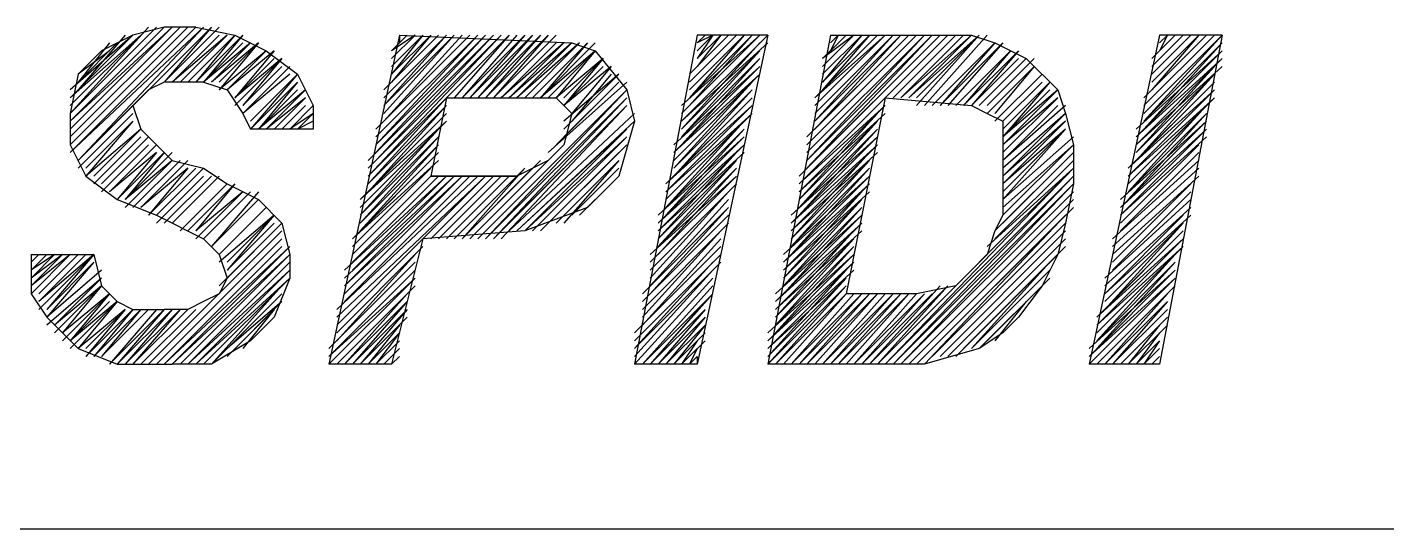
# Model space of a CAD drawing. Extents: x -1005 to 594, y -998 to 420.
# Drawn here: x 427.45 to 444.8, y 7.5 to 13.9 of the extents above; entities that cross this region are included whole.
import ezdxf

# ---------------------------------------------------------------- set-up
doc = ezdxf.new("R2010")
doc.units = 0

msp = doc.modelspace()

# ---------------------------------------------------------------- linework, layer by layer
at = {"layer": 'GT_1', "flags": 128}
for points in [[(429.6, 13.9), (428, 12.3)], [(429.7, 13.9), (428, 12.3)], [(429.6, 13.9), (428, 12.3)], [(429.5, 13.9), (428, 12.4)], [(429.4, 13.9), (428, 12.5)], [(429.6, 13.9), (428, 12.3)], [(429.5, 13.9), (428, 12.4)], [(429.5, 13.9), (428, 12.4)], [(429.3, 13.9), (428, 12.6)], [(429.3, 13.9), (428, 12.7)], [(429.2, 13.9), (428, 12.7)], [(429.1, 13.9), (428, 12.8)], [(429.4, 13.9), (428, 12.5)], [(429.3, 13.9), (428, 12.6)], [(429.2, 13.9), (428, 12.7)], [(429.1, 13.9), (428, 12.8)], [(429, 13.9), (428, 12.8)], [(429.8, 13.9), (428.1, 12.2)], [(429.7, 13.9), (428.1, 12.2)], [(429.8, 13.9), (428.1, 12.2)], [(429.2, 13.9), (428.8, 13.8)], [(429.8, 13.9), (429.1, 13.2)], [(429.8, 13.9), (429.2, 13.2)], [(429.9, 13.9), (429.2, 13.2)], [(429.6, 13.9), (429.2, 13.9)], [(429.6, 13.9), (430.1, 13.8)], [(428.8, 13.8), (428, 13)], [(428.8, 13.8), (428, 13.1)], [(428.9, 13.8), (428, 12.9)], [(428.9, 13.8), (428, 13)], [(428.7, 13.8), (428.1, 13.1)], [(428.8, 13.8), (428.4, 13.6)], [(430, 13.8), (429.3, 13.2)], [(429.9, 13.8), (429.3, 13.2)], [(429.9, 13.8), (429.3, 13.2)], [(430, 13.8), (429.4, 13.2)], [(430, 13.8), (429.4, 13.2)], [(430.1, 13.8), (429.5, 13.2)], [(430.1, 13.8), (429.5, 13.2)], [(430.2, 13.8), (429.6, 13.2)], [(430.2, 13.8), (429.6, 13.2)], [(430.1, 13.8), (429.6, 13.2)], [(430.2, 13.8), (429.7, 13.2)], [(430.1, 13.8), (430.5, 13.6)], [(432.2, 13.8), (431.3, 9.6)], [(433.6, 13.8), (431.8, 12)], [(433.5, 13.8), (431.8, 12.1)], [(433.4, 13.8), (431.8, 12.2)], [(433.5, 13.8), (431.8, 12)], [(433.5, 13.8), (431.8, 12.1)], [(433.3, 13.8), (431.9, 12.3)], [(433.3, 13.8), (431.9, 12.4)], [(433.2, 13.8), (431.9, 12.5)], [(433.1, 13.8), (431.9, 12.6)], [(433.4, 13.8), (431.9, 12.2)], [(433.3, 13.8), (431.9, 12.3)], [(433.2, 13.8), (431.9, 12.4)], [(433.2, 13.8), (431.9, 12.5)], [(433.1, 13.8), (431.9, 12.6)], [(433, 13.8), (432, 12.7)], [(432.9, 13.8), (432, 12.8)], [(432.9, 13.8), (432, 12.9)], [(432.8, 13.8), (432, 13)], [(433, 13.8), (432, 12.7)], [(432.9, 13.8), (432, 12.8)], [(432.8, 13.8), (432, 12.9)], [(432.8, 13.8), (432, 13)], [(432.7, 13.8), (432, 13.1)], [(432.7, 13.8), (432, 13.1)], [(432.6, 13.8), (432.1, 13.2)], [(432.6, 13.8), (432.1, 13.3)], [(432.5, 13.8), (432.1, 13.4)], [(432.4, 13.8), (432.1, 13.5)], [(432.3, 13.8), (432.1, 13.6)], [(432.6, 13.8), (432.1, 13.2)], [(432.5, 13.8), (432.1, 13.3)], [(432.5, 13.8), (432.1, 13.4)], [(432.4, 13.8), (432.1, 13.6)], [(432.2, 13.8), (432.2, 13.8)], [(432.2, 13.8), (432.2, 13.7)], [(432.3, 13.8), (432.2, 13.7)], [(432.2, 13.8), (434.4, 13.7)], [(433.6, 13.8), (432.9, 13)], [(433.6, 13.8), (432.9, 13)], [(433.7, 13.8), (433, 13)], [(433.8, 13.8), (433, 13)], [(433.7, 13.8), (433, 13)], [(433.9, 13.8), (433.1, 13)], [(433.8, 13.8), (433.1, 13)], [(433.9, 13.8), (433.1, 13)], [(434, 13.8), (433.2, 13)], [(433.9, 13.8), (433.2, 13)], [(434, 13.8), (433.3, 13)], [(434.1, 13.8), (433.3, 13)], [(434, 13.8), (433.3, 13)], [(434.2, 13.8), (433.4, 13)], [(434.1, 13.8), (433.4, 13)], [(434.2, 13.8), (433.4, 13)], [(436, 13.8), (435.2, 9.6)], [(436.9, 13.8), (435.8, 12.7)], [(436.8, 13.8), (435.8, 12.8)], [(436.8, 13.8), (435.8, 12.8)], [(436.8, 13.8), (435.8, 12.9)], [(436.7, 13.8), (435.9, 12.9)], [(436.6, 13.8), (435.9, 13)], [(436.6, 13.8), (435.9, 13.1)], [(436.5, 13.8), (435.9, 13.2)], [(436.4, 13.8), (435.9, 13.3)], [(436.7, 13.8), (435.9, 13)], [(436.6, 13.8), (435.9, 13.1)], [(436.5, 13.8), (435.9, 13.2)], [(436.4, 13.8), (435.9, 13.3)], [(436.3, 13.8), (436, 13.4)], [(436.2, 13.8), (436, 13.5)], [(436.2, 13.8), (436, 13.7)], [(436.1, 13.8), (436, 13.8)], [(436.4, 13.8), (436, 13.4)], [(436.3, 13.8), (436, 13.5)], [(436.2, 13.8), (436, 13.6)], [(436.1, 13.8), (436, 13.7)], [(436, 13.8), (436, 13.8)], [(436.9, 13.8), (436, 9.6)], [(436.9, 13.8), (436, 13.8)], [(437.7, 13.8), (436.9, 9.6)], [(439.2, 13.8), (437.3, 11.9)], [(439.1, 13.8), (437.3, 12)], [(439.1, 13.8), (437.3, 12)], [(439, 13.8), (437.4, 12.1)], [(438.9, 13.8), (437.4, 12.2)], [(438.9, 13.8), (437.4, 12.3)], [(439.1, 13.8), (437.4, 12.1)], [(439, 13.8), (437.4, 12.2)], [(438.9, 13.8), (437.4, 12.3)], [(438.8, 13.8), (437.4, 12.4)], [(438.8, 13.8), (437.4, 12.4)], [(438.7, 13.8), (437.4, 12.5)], [(438.7, 13.8), (437.4, 12.5)], [(438.6, 13.8), (437.5, 12.6)], [(438.5, 13.8), (437.5, 12.7)], [(438.5, 13.8), (437.5, 12.8)], [(438.4, 13.8), (437.5, 12.9)], [(438.3, 13.8), (437.5, 13)], [(438.7, 13.8), (437.5, 12.6)], [(438.6, 13.8), (437.5, 12.7)], [(438.5, 13.8), (437.5, 12.8)], [(438.4, 13.8), (437.5, 12.9)], [(438.4, 13.8), (437.5, 13)], [(438.2, 13.8), (437.6, 13.1)], [(438.1, 13.8), (437.6, 13.2)], [(438.1, 13.8), (437.6, 13.3)], [(438, 13.8), (437.6, 13.4)], [(437.9, 13.8), (437.6, 13.5)], [(438.3, 13.8), (437.6, 13.1)], [(438.2, 13.8), (437.6, 13.2)], [(438.1, 13.8), (437.6, 13.3)], [(438, 13.8), (437.6, 13.4)], [(438, 13.8), (437.6, 13.5)], [(437.8, 13.8), (437.7, 13.6)], [(437.8, 13.8), (437.7, 13.7)], [(437.9, 13.8), (437.7, 13.6)], [(437.8, 13.8), (437.7, 13.7)], [(437.7, 13.8), (437.7, 13.8)], [(437.7, 13.8), (439.5, 13.8)], [(439.2, 13.8), (438.4, 13)], [(439.2, 13.8), (438.4, 13)], [(439.3, 13.8), (438.5, 13)], [(439.3, 13.8), (438.5, 13)], [(439.4, 13.8), (438.6, 13)], [(439.5, 13.8), (438.6, 13)], [(439.4, 13.8), (438.6, 13)], [(439.6, 13.8), (438.7, 13)], [(439.5, 13.8), (438.7, 13)], [(439.5, 13.8), (438.7, 13)], [(439.6, 13.8), (438.8, 12.9)], [(439.6, 13.8), (438.8, 13)], [(439.7, 13.8), (438.9, 12.9)], [(439.7, 13.8), (438.9, 12.9)], [(439.5, 13.8), (439.8, 13.7)], [(441.9, 13.8), (441, 9.6)], [(442.7, 13.8), (441.7, 12.8)], [(442.6, 13.8), (441.7, 12.9)], [(442.5, 13.8), (441.7, 13)], [(442.7, 13.8), (441.7, 12.7)], [(442.7, 13.8), (441.7, 12.8)], [(442.6, 13.8), (441.7, 12.9)], [(442.5, 13.8), (441.7, 13)], [(442.5, 13.8), (441.8, 13.1)], [(442.4, 13.8), (441.8, 13.2)], [(442.3, 13.8), (441.8, 13.3)], [(442.4, 13.8), (441.8, 13.1)], [(442.4, 13.8), (441.8, 13.2)], [(442.2, 13.8), (441.8, 13.4)], [(442.1, 13.8), (441.8, 13.5)], [(442.3, 13.8), (441.8, 13.3)], [(442.2, 13.8), (441.8, 13.4)], [(442.1, 13.8), (441.8, 13.5)], [(442.1, 13.8), (441.9, 13.6)], [(442, 13.8), (441.9, 13.7)], [(441.9, 13.8), (441.9, 13.8)], [(442, 13.8), (441.9, 13.6)], [(442, 13.8), (441.9, 13.7)], [(442.7, 13.8), (441.9, 9.6)], [(442.7, 13.8), (441.9, 13.8)], [(428.5, 13.7), (428.1, 13.2)], [(428.6, 13.7), (428.1, 13.2)], [(428.5, 13.6), (428.1, 13.3)], [(428.4, 13.6), (428.1, 13.3)], [(430.3, 13.7), (429.7, 13.2)], [(430.2, 13.7), (429.7, 13.2)], [(430.3, 13.7), (429.8, 13.2)], [(430.4, 13.7), (429.8, 13.2)], [(430.3, 13.7), (429.8, 13.2)], [(430.4, 13.7), (429.9, 13.1)], [(430.4, 13.7), (429.9, 13.2)], [(430.4, 13.7), (429.9, 13.1)], [(430.5, 13.6), (429.9, 13.1)], [(430.5, 13.6), (430, 13.1)], [(430.5, 13.6), (430, 13.1)], [(430.6, 13.6), (430, 13.1)], [(430.5, 13.6), (430, 13.1)], [(430.6, 13.6), (430.1, 13)], [(430.5, 13.6), (430.9, 13.3)], [(434.3, 13.7), (433.5, 13)], [(434.2, 13.7), (433.5, 13)], [(434.4, 13.7), (433.6, 13)], [(434.3, 13.7), (433.6, 13)], [(434.4, 13.7), (433.7, 13)], [(434.5, 13.7), (433.7, 13)], [(434.4, 13.7), (433.7, 13)], [(434.5, 13.7), (433.8, 13)], [(434.5, 13.7), (433.8, 13)], [(434.5, 13.7), (433.8, 13)], [(434.6, 13.7), (433.9, 13)], [(434.6, 13.7), (433.9, 13)], [(434.7, 13.7), (434, 13)], [(434.6, 13.7), (434, 13)], [(434.7, 13.6), (434, 13)], [(434.7, 13.6), (434.1, 13)], [(434.7, 13.6), (434.1, 13)], [(434.7, 13.6), (434.2, 13)], [(434.4, 13.7), (434.7, 13.6)], [(434.7, 13.6), (435.1, 13.1)], [(436.8, 13.7), (435.8, 12.6)], [(436.9, 13.7), (435.8, 12.7)], [(436.8, 13.6), (435.8, 12.5)], [(436.8, 13.6), (435.8, 12.6)], [(439.8, 13.7), (439, 12.9)], [(439.8, 13.7), (439, 12.9)], [(439.8, 13.7), (439, 12.9)], [(439.9, 13.7), (439.1, 12.9)], [(439.8, 13.7), (439.1, 12.9)], [(439.9, 13.7), (439.1, 12.9)], [(439.9, 13.7), (439.2, 12.9)], [(439.9, 13.7), (439.2, 12.9)], [(440, 13.6), (439.3, 12.9)], [(440, 13.6), (439.3, 12.9)], [(440, 13.6), (439.3, 12.9)], [(440, 13.6), (439.4, 12.9)], [(440.1, 13.6), (439.4, 12.9)], [(440.1, 13.6), (439.5, 12.9)], [(440.1, 13.6), (439.5, 12.9)], [(439.8, 13.7), (440.2, 13.5)], [(442.7, 13.6), (441.6, 12.6)], [(442.7, 13.6), (441.6, 12.5)], [(442.7, 13.7), (441.7, 12.7)], [(442.7, 13.7), (441.7, 12.6)], [(430.7, 13.5), (430.1, 12.9)], [(430.7, 13.5), (430.1, 13)], [(430.6, 13.5), (430.1, 13)], [(430.6, 13.5), (430.1, 13)], [(430.6, 13.5), (430.1, 13)], [(430.7, 13.5), (430.2, 12.9)], [(430.8, 13.4), (430.2, 12.8)], [(430.7, 13.4), (430.2, 12.9)], [(430.8, 13.4), (430.2, 12.8)], [(430.8, 13.4), (430.2, 12.8)], [(430.7, 13.4), (430.2, 12.9)], [(434.8, 13.5), (434.2, 13)], [(434.8, 13.5), (434.2, 13)], [(434.8, 13.5), (434.3, 12.9)], [(434.8, 13.5), (434.3, 12.9)], [(434.8, 13.5), (434.3, 13)], [(434.9, 13.4), (434.3, 12.9)], [(434.8, 13.4), (434.3, 12.9)], [(434.9, 13.4), (434.3, 12.9)], [(434.9, 13.4), (434.4, 12.8)], [(434.9, 13.4), (434.4, 12.8)], [(436.8, 13.4), (435.7, 12.3)], [(436.8, 13.4), (435.7, 12.4)], [(436.8, 13.5), (435.8, 12.4)], [(436.8, 13.5), (435.8, 12.5)], [(440.1, 13.5), (439.5, 12.9)], [(440.2, 13.5), (439.6, 12.9)], [(440.2, 13.5), (439.6, 12.9)], [(440.2, 13.5), (439.6, 12.9)], [(440.2, 13.5), (439.6, 12.9)], [(440.3, 13.5), (439.7, 12.9)], [(440.3, 13.4), (439.7, 12.8)], [(440.3, 13.4), (439.7, 12.8)], [(440.3, 13.4), (439.7, 12.8)], [(440.3, 13.4), (439.7, 12.8)], [(440.3, 13.4), (439.8, 12.8)], [(440.2, 13.5), (440.6, 13.1)], [(442.7, 13.5), (441.6, 12.5)], [(442.7, 13.5), (441.6, 12.4)], [(442.7, 13.4), (441.6, 12.4)], [(442.6, 13.4), (441.6, 12.3)], [(428.1, 13.3), (428, 12.8)], [(429.2, 13.2), (429, 13.1)], [(429.7, 13.2), (429.2, 13.2)], [(429.7, 13.2), (430, 13.1)], [(430.8, 13.3), (430.2, 12.8)], [(430.9, 13.3), (430.3, 12.7)], [(430.9, 13.3), (430.3, 12.6)], [(430.9, 13.3), (430.3, 12.7)], [(430.9, 13.2), (430.3, 12.6)], [(430.9, 13.2), (430.3, 12.6)], [(430.9, 13.2), (430.3, 12.6)], [(430.9, 13.2), (430.4, 12.6)], [(430.9, 13.3), (431.1, 12.9)], [(435.1, 13.2), (434.1, 12.3)], [(435, 13.2), (434.2, 12.4)], [(435, 13.3), (434.3, 12.6)], [(435, 13.3), (434.3, 12.6)], [(435, 13.3), (434.3, 12.7)], [(435, 13.2), (434.3, 12.5)], [(435, 13.2), (434.3, 12.5)], [(434.9, 13.3), (434.4, 12.7)], [(436.8, 13.3), (435.7, 12.2)], [(436.8, 13.3), (435.7, 12.3)], [(436.7, 13.2), (435.7, 12.1)], [(436.7, 13.2), (435.7, 12.2)], [(440.4, 13.3), (439.8, 12.7)], [(440.4, 13.3), (439.8, 12.7)], [(440.4, 13.3), (439.8, 12.7)], [(440.4, 13.3), (439.8, 12.7)], [(440.5, 13.2), (439.9, 12.6)], [(440.5, 13.2), (439.9, 12.6)], [(440.5, 13.2), (439.9, 12.5)], [(440.5, 13.2), (439.9, 12.6)], [(440.4, 13.2), (439.9, 12.7)], [(442.6, 13.2), (441.5, 12.1)], [(442.6, 13.3), (441.6, 12.2)], [(442.6, 13.3), (441.6, 12.3)], [(442.6, 13.2), (441.6, 12.2)], [(429, 13.1), (428.8, 12.9)], [(430, 13.1), (430.2, 12.8)], [(430.9, 13.1), (430.4, 12.6)], [(431, 13.1), (430.4, 12.6)], [(431, 13.1), (430.5, 12.6)], [(435.1, 13.1), (433.2, 11.2)], [(435.1, 13.1), (433.2, 11.2)], [(435.1, 13.1), (433.3, 11.2)], [(435.1, 13.1), (433.3, 11.2)], [(435.1, 13.1), (435.2, 12.7)], [(436.7, 13.1), (435.7, 12)], [(436.7, 13.1), (435.7, 12.1)], [(440.6, 13.1), (439.9, 12.4)], [(440.5, 13.1), (439.9, 12.5)], [(440.6, 13.1), (439.9, 12.4)], [(440.6, 13.1), (439.9, 12.5)], [(440.6, 13.1), (440.7, 12.8)], [(442.6, 13.1), (441.5, 12.1)], [(442.6, 13.1), (441.5, 12)], [(428.8, 12.9), (428.1, 12.2)], [(428.8, 12.9), (428.9, 12.6)], [(431, 13), (430.5, 12.6)], [(431, 13), (430.5, 12.6)], [(431, 13), (430.6, 12.6)], [(431, 13), (430.6, 12.6)], [(431, 12.9), (430.7, 12.6)], [(431, 12.9), (430.7, 12.6)], [(431.1, 12.9), (430.8, 12.6)], [(431.1, 12.9), (430.8, 12.6)], [(431.1, 12.9), (431.1, 12.6)], [(432.8, 13), (431.8, 11.9)], [(432.8, 12.9), (431.8, 11.9)], [(432.8, 12.9), (431.8, 11.8)], [(432.8, 13), (432.6, 12)], [(432.8, 13), (432.6, 12)], [(432.8, 13), (434.2, 13)], [(432.8, 13), (434.2, 13)], [(435.1, 13), (433.3, 11.2)], [(435.1, 13), (433.4, 11.2)], [(435.1, 13), (433.4, 11.2)], [(435.1, 12.9), (433.4, 11.2)], [(435.1, 12.9), (433.5, 11.3)], [(435.1, 12.9), (433.5, 11.2)], [(434.2, 13), (434.4, 12.8)], [(434.2, 13), (434.4, 12.8)], [(436.7, 13), (435.6, 11.9)], [(436.7, 12.9), (435.6, 11.8)], [(436.7, 12.9), (435.6, 11.9)], [(436.7, 13), (435.7, 12)], [(438.4, 12.9), (437.3, 11.8)], [(438.4, 12.9), (437.3, 11.9)], [(438.4, 13), (437.9, 10.5)], [(438.4, 13), (439.5, 12.9)], [(439.5, 12.9), (439.7, 12.8)], [(439.5, 12.9), (439.5, 12.9)], [(440.6, 13), (439.9, 12.3)], [(440.6, 13), (439.9, 12.3)], [(440.6, 13), (439.9, 12.4)], [(440.6, 13), (439.9, 12.3)], [(440.7, 12.9), (439.9, 12.2)], [(440.6, 12.9), (439.9, 12.2)], [(440.7, 12.9), (439.9, 12.2)], [(442.6, 13), (441.5, 12)], [(442.6, 13), (441.5, 11.9)], [(442.5, 12.9), (441.5, 11.9)], [(442.5, 12.9), (441.5, 11.8)], [(428, 12.8), (428, 12.4)], [(428.8, 12.8), (428.1, 12.1)], [(428.8, 12.8), (428.1, 12.1)], [(428.8, 12.8), (428.1, 12.1)], [(428.8, 12.7), (428.2, 12)], [(428.8, 12.7), (428.2, 12)], [(428.8, 12.7), (428.2, 12.1)], [(430.2, 12.8), (430.3, 12.6)], [(431.1, 12.8), (430.8, 12.6)], [(431.1, 12.8), (430.9, 12.6)], [(431.1, 12.7), (430.9, 12.6)], [(431.1, 12.7), (430.9, 12.6)], [(432.8, 12.8), (431.7, 11.7)], [(432.8, 12.7), (431.7, 11.7)], [(432.8, 12.7), (431.7, 11.6)], [(432.8, 12.8), (431.8, 11.8)], [(435.2, 12.8), (433.6, 11.3)], [(435.2, 12.8), (433.6, 11.3)], [(435.2, 12.7), (433.7, 11.3)], [(435.2, 12.7), (433.7, 11.3)], [(434.4, 12.8), (434.3, 12.4)], [(434.4, 12.8), (434.3, 12.4)], [(434.4, 12.8), (434.4, 12.8)], [(435.2, 12.7), (435, 12)], [(436.7, 12.8), (435.6, 11.7)], [(436.7, 12.8), (435.6, 11.8)], [(436.6, 12.7), (435.6, 11.6)], [(436.6, 12.7), (435.6, 11.7)], [(438.3, 12.8), (437.3, 11.7)], [(438.4, 12.8), (437.3, 11.8)], [(438.3, 12.7), (437.3, 11.6)], [(438.3, 12.7), (437.3, 11.7)], [(439.7, 12.8), (439.9, 12.7)], [(440.7, 12.8), (439.9, 12.1)], [(440.7, 12.8), (439.9, 12)], [(440.7, 12.8), (439.9, 12.1)], [(440.7, 12.7), (439.9, 11.9)], [(440.7, 12.7), (439.9, 12)], [(440.7, 12.7), (439.9, 11.9)], [(439.9, 12.7), (439.9, 12.6)], [(440.7, 12.8), (440.8, 12.4)], [(442.5, 12.7), (441.4, 11.7)], [(442.5, 12.7), (441.4, 11.6)], [(442.5, 12.8), (441.5, 11.8)], [(442.5, 12.8), (441.5, 11.7)], [(428.9, 12.6), (428.2, 12)], [(428.9, 12.6), (428.2, 12)], [(428.9, 12.6), (428.3, 12)], [(428.9, 12.5), (428.3, 11.9)], [(428.9, 12.5), (428.3, 11.9)], [(428.9, 12.5), (428.3, 11.9)], [(428.9, 12.5), (428.3, 11.9)], [(429, 12.5), (428.4, 11.9)], [(429, 12.5), (428.4, 11.9)], [(428.9, 12.6), (429.1, 12.4)], [(431.1, 12.6), (430.3, 12.6)], [(431.1, 12.6), (431, 12.6)], [(431.1, 12.6), (431, 12.6)], [(432.7, 12.6), (431.7, 11.6)], [(432.7, 12.6), (431.7, 11.5)], [(432.7, 12.5), (431.7, 11.5)], [(432.7, 12.5), (431.7, 11.4)], [(435.1, 12.6), (433.7, 11.3)], [(435.1, 12.6), (433.8, 11.3)], [(435.1, 12.5), (433.8, 11.3)], [(435.1, 12.5), (433.9, 11.3)], [(436.6, 12.5), (435.5, 11.4)], [(436.6, 12.5), (435.5, 11.5)], [(436.6, 12.6), (435.6, 11.5)], [(436.6, 12.6), (435.6, 11.6)], [(438.3, 12.5), (437.2, 11.4)], [(438.3, 12.5), (437.2, 11.5)], [(438.3, 12.6), (437.3, 11.5)], [(438.3, 12.6), (437.3, 11.6)], [(440.7, 12.6), (439.9, 11.7)], [(440.7, 12.6), (439.9, 11.8)], [(440.7, 12.6), (439.9, 11.8)], [(440.7, 12.6), (439.9, 11.9)], [(439.9, 12.6), (439.9, 12.3)], [(440.8, 12.5), (439.9, 11.7)], [(440.8, 12.5), (439.9, 11.7)], [(442.5, 12.6), (441.4, 11.6)], [(442.5, 12.6), (441.4, 11.5)], [(442.5, 12.5), (441.4, 11.5)], [(428, 12.4), (428.2, 12)], [(429, 12.4), (428.4, 11.8)], [(429, 12.4), (428.4, 11.8)], [(429.1, 12.4), (428.5, 11.8)], [(429.1, 12.4), (428.5, 11.8)], [(429.1, 12.4), (428.5, 11.8)], [(429.1, 12.4), (429.3, 12.2)], [(432.7, 12.4), (431.7, 11.4)], [(432.7, 12.4), (431.7, 11.3)], [(435.1, 12.4), (434, 11.3)], [(435.1, 12.4), (434, 11.3)], [(434.3, 12.4), (434.1, 12.2)], [(434.3, 12.4), (434.1, 12.2)], [(436.6, 12.4), (435.5, 11.3)], [(436.6, 12.4), (435.5, 11.4)], [(438.3, 12.4), (437.2, 11.3)], [(438.3, 12.4), (437.2, 11.4)], [(440.8, 12.4), (439.9, 11.5)], [(440.8, 12.4), (439.9, 11.6)], [(440.8, 12.4), (439.9, 11.5)], [(440.8, 12.4), (439.9, 11.6)], [(440.8, 12.4), (440.8, 11.9)], [(442.4, 12.4), (441.4, 11.4)], [(442.4, 12.4), (441.4, 11.4)], [(429.1, 12.3), (428.5, 11.8)], [(429.2, 12.3), (428.6, 11.7)], [(429.2, 12.3), (428.6, 11.7)], [(429.2, 12.3), (428.6, 11.7)], [(429.1, 12.3), (428.6, 11.7)], [(429.3, 12.3), (428.7, 11.7)], [(429.2, 12.3), (428.7, 11.7)], [(429.3, 12.2), (428.7, 11.6)], [(429.3, 12.2), (428.7, 11.7)], [(429.4, 12.2), (428.8, 11.6)], [(429.4, 12.2), (428.8, 11.6)], [(429.4, 12.2), (428.8, 11.6)], [(429.4, 12.2), (428.8, 11.6)], [(429.5, 12.2), (428.9, 11.6)], [(429.5, 12.2), (428.9, 11.6)], [(429.3, 12.2), (429.7, 12.1)], [(432.7, 12.3), (431.6, 11.2)], [(432.7, 12.2), (431.6, 11.2)], [(432.7, 12.3), (431.7, 11.3)], [(434, 12.2), (433, 11.2)], [(434.1, 12.2), (433.1, 11.2)], [(434.1, 12.2), (433.1, 11.2)], [(434.1, 12.2), (433.7, 12)], [(434.1, 12.2), (433.7, 12)], [(435, 12.3), (434.1, 11.4)], [(435, 12.3), (434.1, 11.4)], [(435, 12.2), (434.2, 11.4)], [(435, 12.2), (434.3, 11.4)], [(436.5, 12.3), (435.5, 11.2)], [(436.6, 12.3), (435.5, 11.3)], [(436.5, 12.2), (435.5, 11.1)], [(436.5, 12.2), (435.5, 11.2)], [(438.2, 12.3), (437.2, 11.2)], [(438.3, 12.3), (437.2, 11.3)], [(438.2, 12.2), (437.2, 11.1)], [(438.2, 12.2), (437.2, 11.2)], [(440.8, 12.3), (439.8, 11.3)], [(440.8, 12.2), (439.8, 11.2)], [(440.8, 12.2), (439.8, 11.2)], [(440.8, 12.3), (439.9, 11.4)], [(439.9, 12.3), (439.9, 11.9)], [(442.4, 12.2), (441.3, 11.2)], [(442.4, 12.2), (441.3, 11.2)], [(442.4, 12.3), (441.4, 11.3)], [(442.4, 12.3), (441.4, 11.3)], [(428.2, 12), (428.6, 11.7)], [(429.5, 12.1), (428.9, 11.6)], [(429.6, 12.1), (429, 11.5)], [(429.5, 12.1), (429, 11.5)], [(429.6, 12.1), (429, 11.5)], [(429.6, 12.1), (429, 11.5)], [(429.7, 12.1), (429.1, 11.5)], [(429.7, 12.1), (429.1, 11.5)], [(429.7, 12.1), (429.1, 11.5)], [(429.7, 12), (429.1, 11.4)], [(429.8, 12), (429.2, 11.4)], [(429.8, 12), (429.2, 11.4)], [(429.8, 12), (429.2, 11.4)], [(429.9, 12), (429.3, 11.4)], [(429.9, 12), (429.3, 11.4)], [(429.9, 12), (429.3, 11.4)], [(429.9, 12), (429.3, 11.4)], [(429.7, 12.1), (430, 11.9)], [(433.3, 12), (431.4, 10.2)], [(433.2, 12), (431.4, 10.3)], [(433.3, 12), (431.4, 10.2)], [(433.2, 12), (431.4, 10.3)], [(433.1, 12), (431.5, 10.4)], [(433, 12), (431.5, 10.5)], [(433.1, 12), (431.5, 10.4)], [(433, 12), (431.5, 10.5)], [(433, 12), (431.5, 10.6)], [(432.9, 12), (431.5, 10.7)], [(432.8, 12), (431.5, 10.8)], [(432.9, 12), (431.5, 10.6)], [(432.9, 12), (431.5, 10.7)], [(432.6, 12.1), (431.6, 11.1)], [(432.6, 12.1), (431.6, 11.1)], [(432.7, 12), (431.6, 10.9)], [(432.8, 12), (431.6, 10.8)], [(432.6, 12), (431.6, 11)], [(432.7, 12), (431.6, 10.9)], [(432.6, 12), (431.6, 11)], [(433.3, 12), (432.5, 11.2)], [(433.7, 12), (432.6, 12)], [(432.6, 12), (433.7, 12)], [(433.4, 12), (432.6, 11.2)], [(433.4, 12), (432.6, 11.2)], [(433.4, 12), (432.6, 11.2)], [(433.5, 12), (432.7, 11.2)], [(433.5, 12), (432.7, 11.2)], [(433.6, 12), (432.8, 11.2)], [(433.6, 12), (432.8, 11.2)], [(433.8, 12.1), (432.9, 11.2)], [(433.7, 12), (432.9, 11.2)], [(433.7, 12), (432.9, 11.2)], [(433.8, 12.1), (433, 11.2)], [(433.9, 12.1), (433, 11.2)], [(435, 12.1), (434.4, 11.5)], [(435, 12.1), (434.4, 11.5)], [(435, 12), (434.6, 11.6)], [(436.5, 12), (435.4, 10.9)], [(436.5, 12), (435.4, 11)], [(436.5, 12.1), (435.5, 11)], [(436.5, 12.1), (435.5, 11.1)], [(438.2, 12), (437.1, 10.9)], [(438.2, 12), (437.1, 11)], [(438.2, 12.1), (437.2, 11)], [(438.2, 12.1), (437.2, 11.1)], [(440.8, 12.1), (438.4, 9.6)], [(440.8, 12), (438.4, 9.6)], [(440.8, 12), (438.4, 9.6)], [(440.8, 12), (438.5, 9.6)], [(440.8, 12.1), (439.6, 10.9)], [(440.8, 12.1), (439.7, 11.1)], [(442.4, 12.1), (441.3, 11.1)], [(442.4, 12.1), (441.3, 11.1)], [(442.4, 12), (441.3, 11)], [(442.4, 12), (441.3, 11)], [(430, 11.9), (429.4, 11.3)], [(430, 11.9), (429.4, 11.3)], [(430, 11.9), (429.4, 11.3)], [(430, 11.9), (429.4, 11.3)], [(430.1, 11.9), (429.5, 11.3)], [(430.1, 11.9), (429.5, 11.3)], [(430.1, 11.9), (429.5, 11.3)], [(430.1, 11.9), (429.6, 11.3)], [(430.2, 11.8), (429.6, 11.2)], [(430.2, 11.8), (429.6, 11.2)], [(430.2, 11.8), (429.6, 11.3)], [(430.3, 11.8), (429.7, 11.2)], [(430.3, 11.8), (429.7, 11.2)], [(430.3, 11.8), (429.7, 11.2)], [(430.3, 11.8), (429.7, 11.2)], [(430.4, 11.8), (429.8, 11.1)], [(430, 11.9), (430.4, 11.7)], [(434.8, 11.8), (434.5, 11.5)], [(436.5, 11.9), (435.4, 10.8)], [(436.5, 11.9), (435.4, 10.8)], [(436.4, 11.8), (435.4, 10.7)], [(436.4, 11.8), (435.4, 10.7)], [(438.2, 11.9), (437.1, 10.8)], [(438.2, 11.9), (437.1, 10.9)], [(438.1, 11.8), (437.1, 10.7)], [(438.2, 11.8), (437.1, 10.8)], [(440.8, 11.9), (438.5, 9.6)], [(440.8, 11.9), (438.6, 9.6)], [(440.8, 11.8), (438.6, 9.6)], [(440.8, 11.8), (438.6, 9.6)], [(439.9, 11.9), (439.9, 11.5)], [(440.8, 11.9), (440.7, 11.4)], [(442.3, 11.9), (441.3, 10.9)], [(442.3, 11.9), (441.3, 10.9)], [(442.3, 11.8), (441.3, 10.8)], [(442.3, 11.8), (441.3, 10.8)], [(428.6, 11.7), (429.1, 11.5)], [(430.4, 11.7), (429.8, 11.1)], [(430.4, 11.7), (429.8, 11.1)], [(430.4, 11.7), (429.8, 11.1)], [(430.4, 11.7), (429.8, 11.1)], [(430.4, 11.7), (430.7, 11.4)], [(434.7, 11.7), (434.6, 11.6)], [(436.4, 11.7), (435.4, 10.6)], [(436.4, 11.7), (435.4, 10.6)], [(438.1, 11.7), (437.1, 10.6)], [(438.1, 11.7), (437.1, 10.7)], [(440.8, 11.7), (438.7, 9.6)], [(440.8, 11.7), (438.7, 9.6)], [(442.3, 11.7), (441.2, 10.7)], [(442.3, 11.7), (441.2, 10.7)], [(429.1, 11.5), (429.7, 11.2)], [(430.5, 11.6), (429.9, 11)], [(430.5, 11.6), (429.9, 11)], [(430.5, 11.6), (429.9, 11)], [(430.5, 11.6), (429.9, 11)], [(430.5, 11.6), (429.9, 11)], [(430.6, 11.5), (429.9, 10.9)], [(430.6, 11.5), (430, 10.8)], [(430.6, 11.5), (430, 10.9)], [(430.6, 11.5), (430, 10.8)], [(430.6, 11.5), (430, 10.9)], [(434.6, 11.6), (433.8, 11.3)], [(436.4, 11.6), (435.3, 10.5)], [(436.4, 11.5), (435.3, 10.4)], [(436.4, 11.5), (435.3, 10.4)], [(436.4, 11.6), (435.4, 10.5)], [(438.1, 11.5), (437, 10.4)], [(438.1, 11.5), (437, 10.5)], [(438.1, 11.6), (437.1, 10.5)], [(438.1, 11.6), (437.1, 10.6)], [(440.8, 11.6), (438.8, 9.6)], [(440.8, 11.6), (438.8, 9.6)], [(440.7, 11.5), (438.8, 9.6)], [(440.7, 11.5), (438.9, 9.6)], [(440.7, 11.5), (438.9, 9.6)], [(439.9, 11.5), (439.8, 11.3)], [(442.3, 11.6), (441.2, 10.6)], [(442.3, 11.6), (441.2, 10.6)], [(442.2, 11.5), (441.2, 10.5)], [(442.3, 11.5), (441.2, 10.5)], [(430.7, 11.3), (429, 9.6)], [(430.7, 11.3), (429, 9.6)], [(430.7, 11.3), (429, 9.6)], [(430.7, 11.4), (429.9, 10.6)], [(430.7, 11.4), (430, 10.7)], [(430.7, 11.4), (430, 10.7)], [(430.6, 11.4), (430, 10.8)], [(430.7, 11.4), (430.8, 11)], [(433.8, 11.3), (432.5, 11.2)], [(436.4, 11.4), (435.3, 10.3)], [(436.4, 11.4), (435.3, 10.3)], [(436.3, 11.3), (435.3, 10.2)], [(436.3, 11.3), (435.3, 10.2)], [(438.1, 11.4), (437, 10.3)], [(438.1, 11.4), (437, 10.4)], [(438, 11.3), (437, 10.2)], [(438.1, 11.3), (437, 10.3)], [(440.7, 11.4), (439, 9.7)], [(440.7, 11.4), (439, 9.7)], [(440.7, 11.3), (439.1, 9.7)], [(440.7, 11.3), (439.1, 9.7)], [(439.8, 11.3), (439.7, 11)], [(440.7, 11.4), (440.6, 11)], [(442.2, 11.3), (441.1, 10.2)], [(442.2, 11.4), (441.2, 10.3)], [(442.2, 11.4), (441.2, 10.4)], [(442.2, 11.3), (441.2, 10.3)], [(430.7, 11.2), (429.1, 9.6)], [(430.7, 11.2), (429.1, 9.6)], [(430.7, 11.2), (429.1, 9.6)], [(429.7, 11.2), (429.9, 11)], [(432.5, 11.2), (431.4, 10.1)], [(432.5, 11.2), (431.4, 10.1)], [(432.5, 11.2), (432.1, 9.6)], [(436.3, 11.2), (435.3, 10.1)], [(436.3, 11.2), (435.3, 10.1)], [(438, 11.2), (437, 10.1)], [(438, 11.2), (437, 10.2)], [(440.7, 11.2), (439.2, 9.7)], [(442.2, 11.2), (441.1, 10.1)], [(442.2, 11.2), (441.1, 10.2)], [(428, 11), (427.5, 10.5)], [(427.9, 11), (427.5, 10.6)], [(427.9, 11), (427.5, 10.7)], [(427.8, 11), (427.5, 10.7)], [(427.7, 11), (427.5, 10.8)], [(427.6, 11), (427.5, 10.9)], [(427.5, 11), (427.5, 11)], [(428, 11), (427.5, 10.6)], [(427.9, 11), (427.5, 10.6)], [(427.8, 11), (427.5, 10.7)], [(427.8, 11), (427.5, 10.8)], [(427.7, 11), (427.5, 10.8)], [(427.6, 11), (427.5, 10.9)], [(427.5, 11), (427.5, 11)], [(427.5, 11), (428.3, 11)], [(427.5, 11), (427.5, 10.5)], [(427.5, 11), (428.3, 11)], [(428.3, 11), (427.6, 10.3)], [(428.3, 11), (427.6, 10.4)], [(428.3, 11), (427.6, 10.3)], [(428.2, 11), (427.6, 10.4)], [(428.2, 11), (427.6, 10.4)], [(428.1, 11), (427.6, 10.5)], [(428.2, 11), (427.6, 10.4)], [(428.1, 11), (427.6, 10.5)], [(428.3, 11), (427.7, 10.3)], [(428.3, 11), (428.4, 10.6)], [(430.8, 11.1), (429.2, 9.6)], [(430.7, 11.1), (429.2, 9.6)], [(430.8, 11.1), (429.3, 9.6)], [(430.8, 11), (429.3, 9.6)], [(430.8, 11), (429.4, 9.6)], [(430.8, 11), (429.4, 9.6)], [(429.9, 11), (430, 10.7)], [(430.8, 11), (430.8, 10.7)], [(432.5, 11.1), (431.4, 10)], [(432.5, 11.1), (431.4, 10)], [(432.4, 11), (431.4, 9.9)], [(432.4, 11), (431.4, 9.9)], [(436.3, 11.1), (435.2, 10)], [(436.3, 11.1), (435.2, 10)], [(436.3, 11), (435.2, 9.9)], [(436.3, 11), (435.2, 9.9)], [(438, 11), (436.9, 9.9)], [(438, 11), (436.9, 10)], [(438, 11.1), (437, 10)], [(438, 11.1), (437, 10.1)], [(440.6, 11.1), (439.3, 9.8)], [(440.7, 11.1), (439.3, 9.7)], [(440.6, 11), (439.4, 9.8)], [(440.6, 11), (439.4, 9.8)], [(439.7, 11), (439.5, 10.8)], [(440.6, 11), (440.4, 10.6)], [(442.2, 11.1), (441.1, 10)], [(442.2, 11.1), (441.1, 10.1)], [(442.1, 11), (441.1, 9.9)], [(442.1, 11), (441.1, 10)], [(428.3, 10.9), (427.7, 10.2)], [(428.3, 10.9), (427.7, 10.3)], [(428.3, 10.9), (427.7, 10.2)], [(428.4, 10.8), (427.7, 10.2)], [(428.4, 10.8), (427.7, 10.2)], [(430.8, 10.9), (429.5, 9.6)], [(430.8, 10.9), (429.5, 9.6)], [(430.8, 10.8), (429.5, 9.6)], [(430.8, 10.8), (429.6, 9.6)], [(432.4, 10.9), (431.3, 9.8)], [(432.4, 10.9), (431.3, 9.8)], [(432.4, 10.8), (431.3, 9.7)], [(436.2, 10.9), (435.2, 9.8)], [(436.3, 10.9), (435.2, 9.8)], [(436.2, 10.8), (435.2, 9.7)], [(436.2, 10.8), (435.2, 9.7)], [(438, 10.9), (436.9, 9.8)], [(438, 10.9), (436.9, 9.9)], [(437.9, 10.8), (436.9, 9.7)], [(438, 10.8), (436.9, 9.8)], [(439.5, 10.8), (439.3, 10.6)], [(440.5, 10.9), (439.5, 9.8)], [(440.5, 10.8), (439.5, 9.8)], [(442.1, 10.8), (441, 9.7)], [(442.1, 10.8), (441, 9.8)], [(442.1, 10.9), (441.1, 9.8)], [(442.1, 10.9), (441.1, 9.9)], [(428.4, 10.7), (427.7, 10.1)], [(428.4, 10.7), (427.8, 10.1)], [(428.4, 10.7), (427.8, 10.1)], [(428.4, 10.6), (427.8, 10)], [(428.4, 10.6), (427.8, 10.1)], [(428.4, 10.6), (427.8, 10)], [(428.4, 10.6), (427.9, 10)], [(428.4, 10.6), (427.9, 10)], [(428.4, 10.6), (428.6, 10.4)], [(430.8, 10.7), (429.6, 9.6)], [(430.8, 10.7), (429.7, 9.6)], [(430.8, 10.7), (429.7, 9.6)], [(430.7, 10.6), (429.8, 9.6)], [(430, 10.7), (429.9, 10.5)], [(430.8, 10.7), (430.6, 10.2)], [(432.4, 10.7), (431.3, 9.7)], [(432.4, 10.7), (431.3, 9.6)], [(432.4, 10.6), (431.4, 9.6)], [(432.4, 10.6), (431.4, 9.6)], [(436.2, 10.7), (435.2, 9.6)], [(436.2, 10.7), (435.2, 9.6)], [(436.2, 10.6), (435.3, 9.6)], [(436.2, 10.6), (435.3, 9.6)], [(437.9, 10.7), (436.9, 9.6)], [(437.9, 10.7), (436.9, 9.7)], [(437.9, 10.6), (436.9, 9.6)], [(437.9, 10.6), (437, 9.6)], [(439.2, 10.6), (438.2, 9.6)], [(439.1, 10.6), (438.2, 9.6)], [(439.3, 10.6), (438.3, 9.6)], [(439.2, 10.6), (438.3, 9.6)], [(439.3, 10.6), (438.8, 10.5)], [(439.3, 10.6), (439.3, 10.6)], [(440.5, 10.7), (439.6, 9.8)], [(440.4, 10.6), (439.7, 9.9)], [(440.4, 10.6), (440.1, 10.2)], [(442.1, 10.7), (441, 9.6)], [(442.1, 10.7), (441, 9.7)], [(442.1, 10.6), (441.1, 9.6)], [(442.1, 10.6), (441.1, 9.6)], [(427.5, 10.5), (427.7, 10.2)], [(428.5, 10.5), (427.9, 10)], [(428.5, 10.5), (427.9, 9.9)], [(428.5, 10.5), (427.9, 10)], [(428.5, 10.5), (428, 9.9)], [(429.9, 10.5), (429.7, 10.4)], [(430.7, 10.5), (429.8, 9.6)], [(430.7, 10.5), (429.9, 9.7)], [(432.3, 10.5), (431.4, 9.6)], [(432.3, 10.5), (431.5, 9.6)], [(436.2, 10.5), (435.3, 9.6)], [(436.2, 10.5), (435.4, 9.6)], [(437.9, 10.5), (437, 9.6)], [(437.9, 10.5), (437, 9.6)], [(437.9, 10.5), (437.1, 9.6)], [(437.9, 10.5), (437.1, 9.6)], [(438, 10.5), (437.2, 9.6)], [(438.1, 10.5), (437.2, 9.6)], [(438, 10.5), (437.2, 9.6)], [(438.1, 10.5), (437.3, 9.6)], [(438.2, 10.5), (437.3, 9.6)], [(438.3, 10.5), (437.4, 9.6)], [(438.2, 10.5), (437.4, 9.6)], [(438.2, 10.5), (437.4, 9.6)], [(438.3, 10.5), (437.5, 9.6)], [(438.3, 10.5), (437.5, 9.6)], [(438.4, 10.5), (437.6, 9.6)], [(438.5, 10.5), (437.6, 9.6)], [(438.4, 10.5), (437.6, 9.6)], [(438.5, 10.5), (437.7, 9.6)], [(438.6, 10.5), (437.7, 9.6)], [(438.7, 10.5), (437.8, 9.6)], [(438.6, 10.5), (437.8, 9.6)], [(438.6, 10.5), (437.8, 9.6)], [(438.7, 10.5), (437.9, 9.6)], [(438.7, 10.5), (437.9, 9.6)], [(438.8, 10.5), (437.9, 10.5)], [(438.8, 10.5), (438, 9.6)], [(438.9, 10.5), (438, 9.6)], [(438.8, 10.5), (438, 9.6)], [(438.9, 10.5), (438.1, 9.6)], [(439, 10.5), (438.1, 9.6)], [(439.1, 10.5), (438.2, 9.6)], [(442, 10.5), (441.2, 9.6)], [(442, 10.5), (441.2, 9.6)], [(428.6, 10.4), (428, 9.8)], [(428.6, 10.4), (428, 9.8)], [(428.6, 10.4), (428, 9.9)], [(428.5, 10.4), (428, 9.9)], [(428.6, 10.4), (428.1, 9.8)], [(428.6, 10.4), (428.1, 9.8)], [(428.7, 10.3), (428.1, 9.8)], [(428.7, 10.3), (428.1, 9.8)], [(428.7, 10.3), (428.2, 9.7)], [(428.8, 10.3), (428.2, 9.7)], [(428.7, 10.3), (428.2, 9.8)], [(428.9, 10.3), (428.3, 9.7)], [(428.8, 10.3), (428.3, 9.7)], [(428.9, 10.3), (428.3, 9.7)], [(429, 10.3), (428.4, 9.7)], [(429, 10.3), (428.4, 9.7)], [(429, 10.3), (428.4, 9.7)], [(428.9, 10.3), (428.4, 9.7)], [(429.2, 10.3), (428.5, 9.6)], [(429.1, 10.3), (428.5, 9.6)], [(429.2, 10.3), (428.5, 9.6)], [(429.1, 10.3), (428.5, 9.6)], [(428.6, 10.4), (428.8, 10.3)], [(429.3, 10.3), (428.6, 9.6)], [(429.2, 10.3), (428.6, 9.6)], [(429.4, 10.3), (428.7, 9.6)], [(429.4, 10.3), (428.7, 9.6)], [(429.3, 10.3), (428.7, 9.6)], [(429.5, 10.3), (428.8, 9.6)], [(429.4, 10.3), (428.8, 9.6)], [(429.5, 10.3), (428.8, 9.6)], [(428.8, 10.3), (429.2, 10.3)], [(429.6, 10.3), (428.9, 9.6)], [(429.6, 10.3), (428.9, 9.6)], [(429.5, 10.3), (429.2, 10.3)], [(429.7, 10.4), (429.5, 10.3)], [(430.7, 10.4), (430, 9.8)], [(430.7, 10.4), (430, 9.7)], [(430.6, 10.3), (430.2, 9.9)], [(430.6, 10.3), (430.2, 9.8)], [(432.3, 10.4), (431.5, 9.6)], [(432.3, 10.4), (431.6, 9.6)], [(432.3, 10.3), (431.6, 9.6)], [(432.3, 10.3), (431.7, 9.6)], [(436.1, 10.4), (435.4, 9.6)], [(436.1, 10.3), (435.4, 9.6)], [(436.1, 10.3), (435.5, 9.6)], [(440.2, 10.4), (439.8, 9.9)], [(442, 10.4), (441.2, 9.6)], [(442, 10.4), (441.3, 9.6)], [(442, 10.3), (441.3, 9.6)], [(442, 10.3), (441.3, 9.6)], [(427.7, 10.2), (428.1, 9.8)], [(430.6, 10.2), (430.3, 9.9)], [(432.3, 10.2), (431.7, 9.6)], [(432.3, 10.2), (431.7, 9.6)], [(432.2, 10.1), (431.8, 9.6)], [(432.2, 10.1), (431.8, 9.6)], [(436.1, 10.2), (435.5, 9.6)], [(436.1, 10.2), (435.6, 9.6)], [(436.1, 10.1), (435.6, 9.6)], [(436.1, 10.1), (435.7, 9.6)], [(440.1, 10.2), (439.9, 10)], [(442, 10.2), (441.4, 9.6)], [(442, 10.2), (441.4, 9.6)], [(441.9, 10.1), (441.5, 9.6)], [(442, 10.1), (441.5, 9.6)], [(430.3, 9.9), (429.8, 9.6)], [(432.2, 10), (431.8, 9.6)], [(432.2, 10), (431.9, 9.6)], [(432.2, 9.9), (431.9, 9.6)], [(436.1, 10), (435.7, 9.6)], [(436.1, 10), (435.7, 9.6)], [(436.1, 9.9), (435.8, 9.6)], [(436, 9.9), (435.8, 9.6)], [(439.9, 10), (439.6, 9.8)], [(441.9, 10), (441.6, 9.6)], [(441.9, 10), (441.6, 9.6)], [(441.9, 9.9), (441.6, 9.6)], [(441.9, 9.9), (441.7, 9.6)], [(428.1, 9.8), (428.6, 9.6)], [(432.2, 9.8), (432, 9.6)], [(432.2, 9.8), (432, 9.6)], [(436, 9.8), (435.8, 9.6)], [(436, 9.8), (435.9, 9.6)], [(439.6, 9.8), (438.9, 9.6)], [(441.9, 9.8), (441.7, 9.6)], [(441.9, 9.8), (441.7, 9.6)], [(428.6, 9.6), (429.3, 9.6)], [(429.8, 9.6), (429.3, 9.6)], [(432.1, 9.6), (431.3, 9.6)], [(432.2, 9.7), (432.1, 9.6)], [(432.2, 9.7), (432.1, 9.6)], [(436, 9.6), (435.2, 9.6)], [(436, 9.7), (435.9, 9.6)], [(436, 9.7), (436, 9.6)], [(438.9, 9.6), (436.9, 9.6)], [(441.9, 9.6), (441, 9.6)], [(441.9, 9.7), (441.8, 9.6)], [(441.9, 9.7), (441.8, 9.6)], [(25.4, 7.5), (589.1, 7.5)]]:
    msp.add_lwpolyline(points, dxfattribs=at)

doc.saveas('drawing.dxf')
